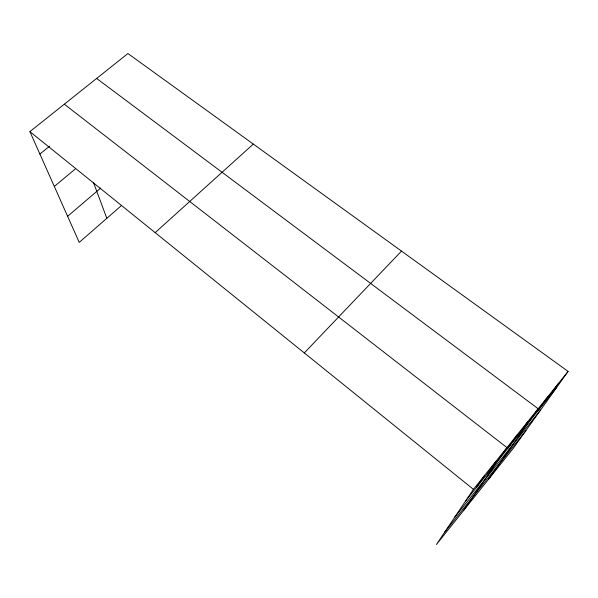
<?xml version="1.0" encoding="UTF-8"?>
<svg xmlns="http://www.w3.org/2000/svg" width="598" height="598" viewBox="0 0 598 598"><rect width="100%" height="100%" fill="white"/><g stroke="black" fill="none" stroke-linecap="round" stroke-linejoin="round"><path stroke-width="0.9" d="M568.1 371.403L473.422 489.336L436.443 544.472L513.346 448.253L568.1 371.403L127.92 53.528L29.9 131.612L79.228 242.377L121.603 205.406M476.531 487.355L484.754 475.223M487.258 473.982L495.921 461.305M463.435 510.699L506.932 447.588L64.322 104.187M507.971 448.156L517.479 434.462M517.973 435.688L527.877 421.508M488.79 478.976L538.133 408.733L96.637 78.443M537.595 411.222L548.254 396.123M547.222 399.225L558.24 383.684M465.663 500.907L556.723 387.369M454.704 517.248L540.562 410.056M444.852 531.928L525.926 430.597M304.292 352.925L401.497 251.093M155.166 232.637L253.32 144.081M67.619 216.304L100.763 187.989M54.321 186.449L75.101 169.122M39.894 154.052L49.634 146.151M29.9 131.612L473.422 489.336M93.415 182.308L106.825 218.3"/></g></svg>
